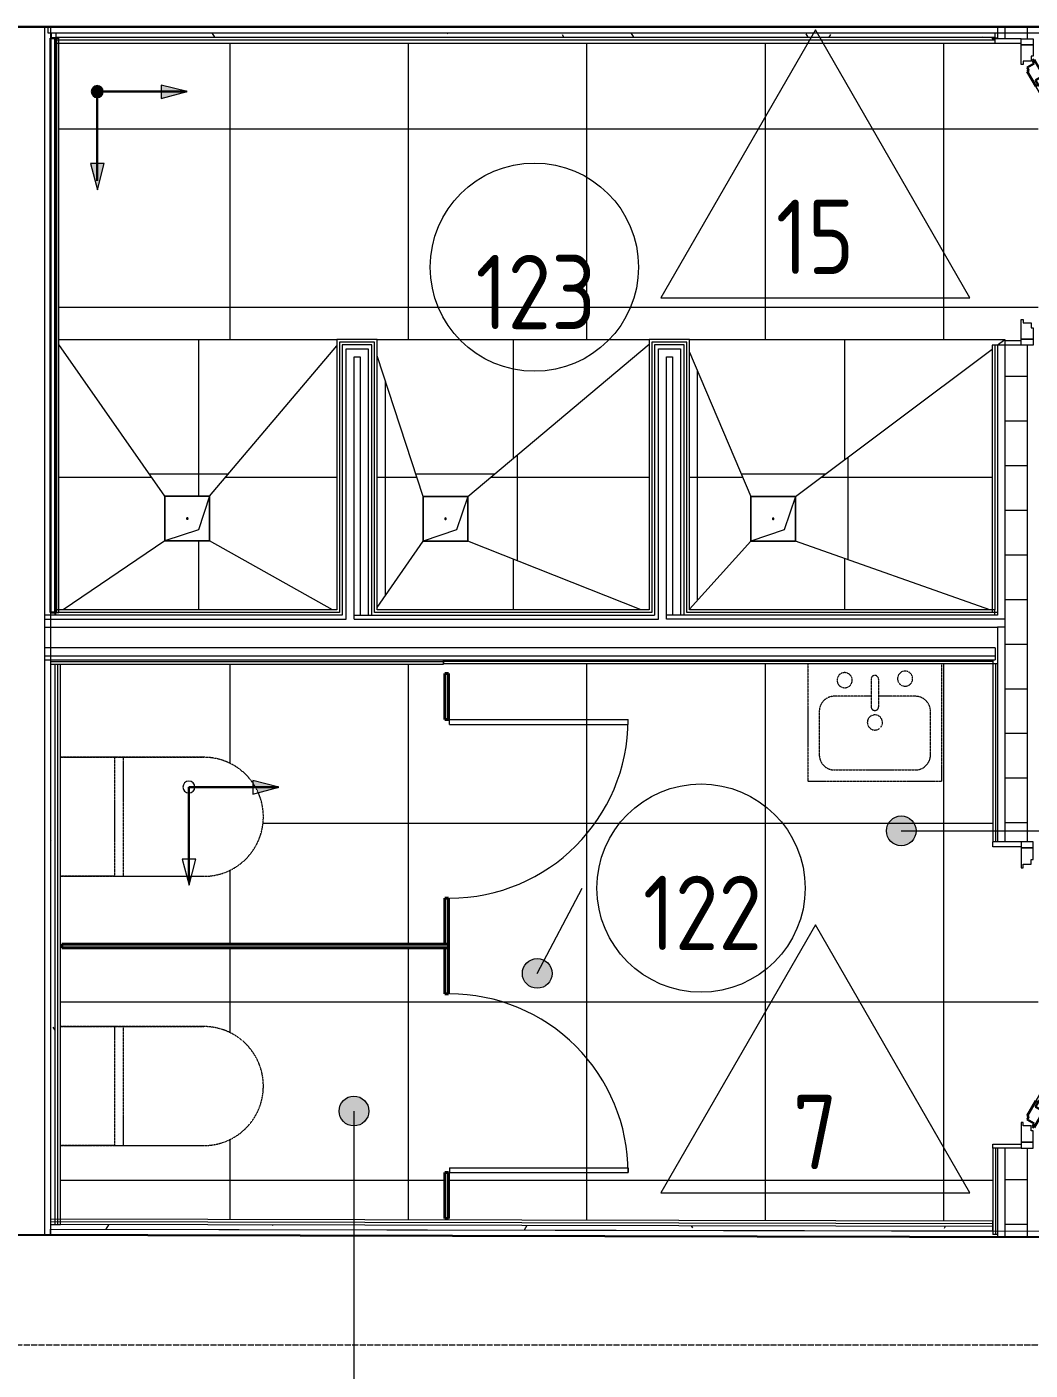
# Model space of a CAD drawing. Header units: millimetres. Extents: x -12447 to 83753, y -46415 to 46712.
# Drawn here: x 24383 to 27755, y 12860 to 17374 of the extents above; entities that cross this region are included whole.
import ezdxf

# ---------------------------------------------------------------- set-up
doc = ezdxf.new("R2010")
doc.units = ezdxf.units.MM
doc.linetypes.add('200_ШТРИХ_ш1п0_6_', pattern=[1.6, 1, -0.6])
doc.linetypes.add('ADSK_Линия сетки', pattern=[25, 20, -2.5, 0, -2.5])
for name, color, linetype, lineweight in [('Двери', 7, 'Continuous', 9), ('Двери открывание', 7, 'Continuous', 9), ('Марки', 7, 'Continuous', 20), ('Марки помещений', 7, 'Continuous', 20), ('Обобщенные модели', 7, 'Continuous', 18), ('Оси', 7, 'Continuous', 9), ('Отметки', 7, 'Continuous', 9), ('Перекрытие', 7, 'Continuous', 18), ('Перекрытие штриховка', 7, 'Continuous', 18), ('Сантехника', 7, 'Continuous', 18), ('Стены внутренние', 7, 'Continuous', 18), ('Стены несущие', 7, 'Continuous', 30), ('Стены отделка', 7, 'Continuous', 30), ('Стены перегородки', 7, 'Continuous', 30), ('Стены штриховка', 7, 'Continuous', 9), ('Узлы', 7, 'Continuous', 18)]:
    doc.layers.add(name, color=color, linetype=linetype, lineweight=lineweight)
doc.layers.add('Линии', color=7, linetype='Continuous', lineweight=9, true_color=0x00a600)
doc.styles.add('GOST Common_1', font='GOST_Common.ttf', dxfattribs={"width": 0.9, "height": 250})
pattern_1 = [(0, (0, 0), (406.4, 101.6), [33.528, -271.272, 33.528, -271.272, -1625.6]), (0, (0, 0), (406.4, 101.6), [-609.6, 33.528, -576.072, 33.528, -271.272, -711.2]), (0, (0, 0), (406.4, 101.6), [-1524, 33.528, -169.672, 33.528, -474.472]), (120, (152.4, 50.8), (-291.18818, 301.15272), [33.528, -271.272, 33.528, -271.272, -1625.6]), (120, (152.4, 50.8), (-291.18818, 301.15272), [-609.6, 33.528, -576.072, 33.528, -271.272, -711.2]), (120, (152.4, 50.8), (-291.18818, 301.15272), [-1524, 33.528, -169.672, 33.528, -474.472]), (240, (203.2, 254), (-115.21182, -402.75272), [33.528, -271.272, 33.528, -271.272, -1625.6]), (240, (203.2, 254), (-115.21182, -402.75272), [-609.6, 33.528, -576.072, 33.528, -271.272, -711.2]), (240, (203.2, 254), (-115.21182, -402.75272), [-1524, 33.528, -169.672, 33.528, -474.472])]

# ---------------------------------------------------------------- blocks, each defined once
blk = doc.blocks.new('GM_Отверстие прямоугольное _в плите_ - Отверстие-1400855-План полов 1-го этажа')
at = {"layer": 'Обобщенные модели'}
for p, q in [((-75, -75), (-75, 75)), ((-75, 75), (75, 75)), ((75, 75), (-75, 75)), ((-75, 75), (-75, -75)), ((-37.5, 37.5), (75, 75)), ((75, 75), (75, -75)), ((75, -75), (75, 75)), ((-75, -75), (-37.5, 37.5)), ((75, -75), (-75, -75)), ((-75, -75), (75, -75))]:
    blk.add_line(p, q, dxfattribs=at)
for start, end in [(360, 180), (180, 360), (60, 165), (300, 360), (195, 270)]:
    blk.add_arc((0, 0), 2.5, start, end, dxfattribs=at)
blk = doc.blocks.new('131_Сантехническая перегородка_Дверь - СД-2-3905253-План полов 1-го этажа')
at = {"layer": 'Двери'}
for p, q in [((739, -8), (755, -8)), ((739, -8), (739, -608)), ((755, -8), (755, -608)), ((739, -608), (755, -608))]:
    blk.add_line(p, q, dxfattribs=at)
at = {"layer": 'Двери открывание'}
blk.add_arc((755, -8), 600, 180, 270, dxfattribs=at)
at = {"layer": 'Обобщенные модели', "lineweight": 40}
for p, q in [((0, 8), (155, 8)), ((0, -4), (0, 8)), ((155, -4), (155, 8)), ((755, 8), (910, 8)), ((755, -4), (755, 8)), ((910, -4), (910, 8)), ((155, -4), (0, -4)), ((910, -4), (755, -4))]:
    blk.add_line(p, q, dxfattribs=at)
blk = doc.blocks.new('131_Сантехническая перегородка - СП-4-3858233-План полов 1-го этажа')
at = {"layer": 'Обобщенные модели', "lineweight": 40}
for p, q in [((0, 8), (1300, 8)), ((0, -4), (0, 8)), ((1300, -4), (1300, 8)), ((1300, -4), (0, -4))]:
    blk.add_line(p, q, dxfattribs=at)
blk = doc.blocks.new('АС_Дверь_Однопольная_Алюминиевая - 1030х2200 алюм ост с мат_плёнкой Д18п-3421869-План полов 1-го этажа')
at = {"layer": 'Двери'}
for p, q in [((-390, -17.5), (-370, -17.5)), ((-390, -57.5), (-390, -17.5)), ((-370, -17.5), (-370, -57.5)), ((-370, -17.5), (-303, -17.5)), ((-370, -57.5), (-370, -17.5)), ((-314.5, -24), (-314.5, -51)), ((-303, -24), (-314.5, -24)), ((-303, -17.5), (-303, -24)), ((553, -17.5), (620, -17.5)), ((553, -24), (553, -17.5)), ((564.5, -24), (553, -24)), ((564.5, -51), (564.5, -24)), ((620, -17.5), (640, -17.5)), ((620, -57.5), (620, -17.5)), ((620, -17.5), (620, -57.5)), ((640, -17.5), (640, -57.5)), ((-370, -57.5), (-390, -57.5)), ((-331, -57.5), (-370, -57.5)), ((-331, -51), (-331, -57.5)), ((-314.5, -51), (-331, -51)), ((500.3, -65.4), (-171.7, -453.4)), ((-161, -472), (511.1, -84)), ((-160.6, -436.6), (480.2, -66.6)), ((511.1, -84), (500.3, -65.4)), ((581, -51), (564.5, -51)), ((581, -57.5), (581, -51)), ((620, -57.5), (581, -57.5)), ((640, -57.5), (620, -57.5)), ((500.2, -101.3), (-140.6, -471.3)), ((-171.7, -453.4), (-161, -472))]:
    blk.add_line(p, q, dxfattribs=at)
at = {"layer": 'Двери', "lineweight": 30}
for p, q in [((480.2, -66.6), (530.5, -37.6)), ((530.5, -37.6), (533.7, -43.2)), ((533.7, -43.2), (543.7, -37.5)), ((543.7, -37.5), (557.2, -60.9)), ((480.2, -66.6), (484.7, -74.4)), ((484.7, -74.4), (500.3, -65.4)), ((511.1, -84), (495.5, -93)), ((570.4, -60.8), (500.2, -101.3)), ((500.3, -65.4), (511.1, -84)), ((557.2, -60.9), (567.1, -55.1)), ((567.1, -55.1), (570.4, -60.8)), ((495.5, -93), (500.2, -101.3)), ((-210.9, -465.6), (-160.6, -436.6)), ((-156.1, -444.4), (-171.7, -453.4)), ((-160.6, -436.6), (-156.1, -444.4)), ((-217.6, -477), (-207.6, -471.2)), ((-204.1, -500.4), (-217.6, -477)), ((-207.6, -471.2), (-210.9, -465.6)), ((-140.6, -471.3), (-210.8, -511.8)), ((-171.7, -453.4), (-161, -472)), ((-161, -472), (-145.4, -463)), ((-145.4, -463), (-140.6, -471.3)), ((-214, -506.1), (-204.1, -500.4)), ((-210.8, -511.8), (-214, -506.1))]:
    blk.add_line(p, q, dxfattribs=at)
blk = doc.blocks.new('АС_Дверь_Однопольная_Алюминиевая - 1030х2200 алюм ост с мат_плёнкой Д18л-V13-План полов 1-го этажа')
at = {"layer": 'Двери'}
for p, q in [((-390, -17.5), (-390, -57.5)), ((-370, -17.5), (-390, -17.5)), ((-370, -57.5), (-370, -17.5)), ((-303, -17.5), (-370, -17.5)), ((-370, -17.5), (-370, -57.5)), ((-314.5, -51), (-314.5, -24)), ((-314.5, -24), (-303, -24)), ((-303, -24), (-303, -17.5)), ((620, -17.5), (553, -17.5)), ((553, -17.5), (553, -24)), ((553, -24), (564.5, -24)), ((564.5, -24), (564.5, -51)), ((640, -17.5), (620, -17.5)), ((620, -17.5), (620, -57.5)), ((620, -57.5), (620, -17.5)), ((640, -57.5), (640, -17.5)), ((-390, -57.5), (-370, -57.5)), ((-370, -57.5), (-331, -57.5)), ((-331, -57.5), (-331, -51)), ((-331, -51), (-314.5, -51)), ((-261.1, -84), (-250.3, -65.4)), ((411, -472), (-261.1, -84)), ((-250.3, -65.4), (421.7, -453.4)), ((410.6, -436.6), (-230.2, -66.6)), ((564.5, -51), (581, -51)), ((581, -51), (581, -57.5)), ((581, -57.5), (620, -57.5)), ((620, -57.5), (640, -57.5)), ((-250.2, -101.3), (390.6, -471.3)), ((421.7, -453.4), (411, -472))]:
    blk.add_line(p, q, dxfattribs=at)
at = {"layer": 'Двери', "lineweight": 30}
for p, q in [((-293.7, -37.5), (-307.2, -60.9)), ((-283.7, -43.2), (-293.7, -37.5)), ((-280.5, -37.6), (-283.7, -43.2)), ((-230.2, -66.6), (-280.5, -37.6)), ((-317.1, -55.1), (-320.4, -60.8)), ((-320.4, -60.8), (-250.2, -101.3)), ((-307.2, -60.9), (-317.1, -55.1)), ((-250.3, -65.4), (-261.1, -84)), ((-261.1, -84), (-245.5, -93)), ((-234.7, -74.4), (-250.3, -65.4)), ((-230.2, -66.6), (-234.7, -74.4)), ((-245.5, -93), (-250.2, -101.3)), ((410.6, -436.6), (406.1, -444.4)), ((406.1, -444.4), (421.7, -453.4)), ((460.9, -465.6), (410.6, -436.6)), ((395.4, -463), (390.6, -471.3)), ((390.6, -471.3), (460.8, -511.8)), ((411, -472), (395.4, -463)), ((421.7, -453.4), (411, -472)), ((454.1, -500.4), (467.6, -477)), ((457.6, -471.2), (460.9, -465.6)), ((467.6, -477), (457.6, -471.2)), ((464, -506.1), (454.1, -500.4)), ((460.8, -511.8), (464, -506.1))]:
    blk.add_line(p, q, dxfattribs=at)
blk = doc.blocks.new('131_Сантехническая перегородка_Дверь - СД-1-3905254-План полов 1-го этажа')
at = {"layer": 'Двери'}
for p, q in [((171, -8), (155, -8)), ((155, -8), (155, -608)), ((171, -8), (171, -608)), ((171, -608), (155, -608))]:
    blk.add_line(p, q, dxfattribs=at)
at = {"layer": 'Двери открывание'}
blk.add_arc((155, -8), 600, 270, 0, dxfattribs=at)
at = {"layer": 'Обобщенные модели', "lineweight": 40}
for p, q in [((0, 8), (155, 8)), ((0, -4), (0, 8)), ((155, -4), (155, 8)), ((755, 8), (910, 8)), ((755, -4), (755, 8)), ((910, -4), (910, 8)), ((155, -4), (0, -4)), ((910, -4), (755, -4))]:
    blk.add_line(p, q, dxfattribs=at)
blk = doc.blocks.new('Sink - Kitchen _11_ - 450 x 400mm-V16-План полов 1-го этажа')
at = {"layer": 'Сантехника', "linetype": '200_ШТРИХ_ш1п0_6_'}
for p, q in [((-209.3, 198.4), (-209.3, -197.7)), ((-209.3, 198.4), (-209.3, -197.7)), ((240.7, -197.7), (240.7, 198.4)), ((240.7, -197.7), (240.7, 198.4)), ((3, 145.2), (3, 53.1)), ((28.4, 145.2), (28.4, 53.1)), ((3, 88), (-120.4, 88)), ((151.8, 88), (28.4, 88)), ((-171.2, 37.2), (-171.2, -108.8)), ((202.6, -108.8), (202.6, 37.2)), ((-120.4, -159.6), (151.8, -159.6)), ((-209.3, -197.7), (240.7, -197.7)), ((-209.3, -197.7), (240.7, -197.7))]:
    blk.add_line(p, q, dxfattribs=at)
for centre, radius, start, end in [((-85.9, 142.1), 25.4, 360, 180), ((-85.9, 142.1), 25.4, 180, 0), ((15.7, 145.2), 12.7, 360, 180), ((117.3, 147.3), 25.4, 360, 180), ((117.3, 147.3), 25.4, 180, 0), ((-120.4, 37.2), 50.8, 90, 180), ((15.7, 53.1), 12.7, 180, 0), ((151.8, 37.2), 50.8, 360, 90), ((15.7, 0), 25.4, 360, 180), ((15.7, 0), 25.4, 180, 0), ((-120.4, -108.8), 50.8, 180, 270), ((151.8, -108.8), 50.8, 270, 0)]:
    blk.add_arc(centre, radius, start, end, dxfattribs=at)
blk = doc.blocks.new('SND_2D_Унитаз1 - 700x400-V17-План полов 1-го этажа')
at = {"layer": 'Сантехника', "linetype": '200_ШТРИХ_ш1п0_6_'}
for p, q in [((-200, 162), (-200, -320)), ((-200, -20), (-200, 162)), ((200, -320), (200, 162)), ((200, 162), (200, -20)), ((-200, -20), (-200, -320)), ((200, -20), (-200, -20)), ((200, -20), (200, -320)), ((-200, -50), (200, -50))]:
    blk.add_line(p, q, dxfattribs=at)
blk.add_arc((0, -320), 200, 180, 360, dxfattribs=at)
blk.add_arc((0, -320), 200, 180, 360, dxfattribs=at)
blk = doc.blocks.new('ADSK_Марка_Помещение_ОдноЗначение - Номер-159740-План полов 1-го этажа')
at = {"layer": 'Марки помещений'}
blk.add_circle((0, 0), 3.5, dxfattribs=at)
blk = doc.blocks.new('ADSK_Марка_ПерекрытиеПол - Экземпляр_Отделка пола-158379-План полов 1-го этажа')
at = {"layer": 'Марки', "color": 1, "true_color": 0xff0000}
for p, q in [((0, 9), (-5.196, 0)), ((5.196, 0), (0, 9)), ((-5.196, 0), (5.196, 0))]:
    blk.add_line(p, q, dxfattribs=at)

msp = doc.modelspace()

# ---------------------------------------------------------------- hatches: boundary and pattern name
at = {"layer": 'Марки помещений'}
h = msp.add_hatch(color=256, dxfattribs=at)
edge = h.paths.add_edge_path()
edge.add_arc((26098.041, 14193.153), 50, 0, 360)
at = {"layer": 'Отметки'}
h = msp.add_hatch(color=256, dxfattribs=at)
edge = h.paths.add_edge_path()
edge.add_arc((27321.855, 14672.161), 50, 0, 360)
h = msp.add_hatch(color=256, dxfattribs=at)
edge = h.paths.add_edge_path()
edge.add_arc((25482.1, 13730.627), 50, 0, 360)
at = {"layer": 'Перекрытие штриховка', "lineweight": 9, "true_color": 0x787878}
h = msp.add_hatch(dxfattribs=at)
h.set_pattern_fill('FP_34', color=8, style=0, pattern_type=2)
h.set_pattern_definition([(0, (10065, 16431.8), (0, 600), []), (90, (10065, 16431.8), (-600, 4e-14), [])])
h.paths.add_polyline_path([(27670.175, 16319.451), (27725, 16319.451), (27725, 16391.451), (27731.5, 16391.451), (27731.5, 16379.951), (27758.5, 16379.951), (27758.5, 16363.451), (27765, 16363.451), (27765, 16319.451), (27782, 16319.451), (27782, 17161.006), (27745.109, 17224.903), (27750.738, 17228.153), (27745.109, 17238.182), (27768.25, 17251.822), (27762.621, 17261.572), (27768.371, 17264.612), (27782, 17241.006), (27782, 17319.451), (27765, 17319.451), (27765, 17275.451), (27758.5, 17275.451), (27758.5, 17258.951), (27731.5, 17258.951), (27731.5, 17247.451), (27725, 17247.451), (27725, 17319.451), (24489.5, 17319.451), (24489.5, 16323.504), (27670, 16323.504), (27670, 16319.451)])
h.paths.add_polyline_path([(24462.5, 17336.951), (24480, 17336.951), (24480, 17354.451), (24462.5, 17354.451)])
h = msp.add_hatch(dxfattribs=at)
h.set_pattern_fill('FP_163', color=8, style=0, pattern_type=2)
h.set_pattern_definition([(0, (24995.07, 15860.2), (0, 600), []), (90, (24995.07, 15860.2), (-599.1, 4e-14), [])])
h.paths.add_polyline_path([(24477.5, 15396.951), (24480, 15398.644), (24480, 15405.951), (24477.5, 15405.927)])
h.paths.add_polyline_path([(24489.5, 15414.951), (24504.086, 15414.951), (24846.754, 15646.951), (24846.754, 15796.951), (24489.5, 16306.393), (24489.5, 15646.951)])
h = msp.add_hatch(dxfattribs=at)
h.set_pattern_fill('FP_164', color=8, style=0, pattern_type=2)
h.set_pattern_definition([(0, (24960, 15872.3), (0, 599.57), []), (90, (24960, 15872.3), (-600, 4e-14), [])])
h.paths.add_polyline_path([(24996.754, 15796.951), (25424.5, 16302.241), (25424.5, 16323.504), (24489.5, 16323.504), (24489.5, 16306.393), (24846.754, 15796.951)])
h = msp.add_hatch(dxfattribs=at)
h.set_pattern_fill('FP_165', color=8, style=0, pattern_type=2)
h.set_pattern_definition([(0, (24986.03, 15860.2), (0, 600), []), (90, (24986.03, 15860.2), (-599.4, 4e-14), [])])
h.paths.add_polyline_path([(25410.406, 15414.951), (25424.5, 15414.951), (25424.5, 16302.241), (24996.754, 15796.951), (24996.754, 15646.951), (25196.029, 15535.186)])
h = msp.add_hatch(dxfattribs=at)
h.set_pattern_fill('FP_160', color=8, style=0, pattern_type=2)
h.set_pattern_definition([(180, (26017.5, 15872.3), (-7e-14, -599.57), []), (270, (26017.5, 15872.3), (600, 4e-14), [])])
h.paths.add_polyline_path([(25714.737, 15796.258), (25864.737, 15796.258), (26474.5, 16308.387), (26474.5, 16323.504), (25560.5, 16323.504), (25560.5, 16268.404), (25695.722, 15854.465)])
h = msp.add_hatch(dxfattribs=at)
h.set_pattern_fill('FP_161', color=8, style=0, pattern_type=2)
h.set_pattern_definition([(180, (26031.17, 15860.2), (-7e-14, -600), []), (270, (26031.17, 15860.2), (599.7, 4e-14), [])])
h.paths.add_polyline_path([(26447.175, 15414.951), (26474.5, 15414.951), (26474.5, 16308.387), (25864.737, 15796.258), (25864.737, 15646.258)])
h = msp.add_hatch(dxfattribs=at)
h.set_pattern_fill('FP_154', color=8, style=0, pattern_type=2)
h.set_pattern_definition([(180, (27131.25, 15872.3), (-7e-14, -599.57), []), (270, (27131.25, 15872.3), (600, 4e-14), [])])
h.paths.add_polyline_path([(26966.112, 15796.069), (27627, 16291.284), (27627, 16304.451), (27645, 16304.772), (27670, 16323.504), (26610.5, 16323.504), (26610.5, 16281.048), (26816.112, 15796.069), (26868.304, 15796.069)])
h = msp.add_hatch(dxfattribs=at)
h.set_pattern_fill('FP_157', color=8, style=0, pattern_type=2)
h.set_pattern_definition([(180, (27142.6, 15860.2), (-7e-14, -600), []), (270, (27142.6, 15860.2), (599.76, 4e-14), [])])
h.paths.add_polyline_path([(27619.141, 15414.951), (27627, 15414.951), (27627, 16291.284), (26966.112, 15796.069), (26966.112, 15646.069), (27286.373, 15532.723)])
h.paths.add_polyline_path([(27644.572, 16304.451), (27670, 16304.451), (27670, 16323.504), (27645, 16304.772)])
h = msp.add_hatch(dxfattribs=at)
h.set_pattern_fill('FP_158', color=8, style=0, pattern_type=2)
h.set_pattern_definition([(180, (26183.7, 15860.2), (-7e-14, -600), []), (270, (26183.7, 15860.2), (596, 4e-14), [])])
h.paths.add_polyline_path([(25560.5, 15423.005), (25714.737, 15646.258), (25714.737, 15796.258), (25560.5, 16268.404), (25560.5, 15599.146)])
h = msp.add_hatch(dxfattribs=at)
h.set_pattern_fill('FP_155', color=8, style=0, pattern_type=2)
h.set_pattern_definition([(180, (27234.4, 15860.2), (-7e-14, -600), []), (270, (27234.4, 15860.2), (597.6, 4e-14), [])])
h.paths.add_polyline_path([(26610.5, 15417.004), (26816.112, 15646.069), (26816.112, 15796.069), (26610.5, 16281.048), (26610.5, 15599.146)])
h = msp.add_hatch(dxfattribs=at)
h.set_pattern_fill('FP_162', color=8, style=0, pattern_type=2)
h.set_pattern_definition([(0, (24960, 15907.63), (0, 598.1), []), (90, (24960, 15907.63), (-600, 4e-14), [])])
h.paths.add_polyline_path([(24477.5, 15396.951), (24480, 15396.951), (24480, 15398.644)])
h.paths.add_polyline_path([(24996.754, 15414.951), (25410.406, 15414.951), (24996.754, 15646.951), (24846.754, 15646.951), (24504.086, 15414.951), (24846.754, 15414.951)])
h = msp.add_hatch(dxfattribs=at)
h.set_pattern_fill('FP_159', color=8, style=0, pattern_type=2)
h.set_pattern_definition([(180, (26017.5, 15907.9), (-7e-14, -598.1), []), (270, (26017.5, 15907.9), (600, 4e-14), [])])
h.paths.add_polyline_path([(25560.5, 15414.951), (26447.175, 15414.951), (25864.737, 15646.258), (25714.737, 15646.258), (25560.5, 15423.005)])
h = msp.add_hatch(dxfattribs=at)
h.set_pattern_fill('FP_156', color=8, style=0, pattern_type=2)
h.set_pattern_definition([(180, (27131.25, 15907.97), (-7e-14, -598.1), []), (270, (27131.25, 15907.97), (600, 4e-14), [])])
h.paths.add_polyline_path([(27636, 15396.951), (27645, 15396.951), (27644.57, 15405.951), (27636, 15405.951), (27636, 15401.631)])
h.paths.add_polyline_path([(27286.373, 15414.951), (27619.141, 15414.951), (26966.112, 15646.069), (26816.112, 15646.069), (26610.5, 15417.004), (26610.5, 15414.951), (26966.112, 15414.951)])
h = msp.add_hatch(dxfattribs=at)
h.set_pattern_fill('FP_47', color=8, style=0, pattern_type=2)
h.set_pattern_definition([(0, (10065, 14097.5), (0, 600), []), (90, (10065, 14097.5), (-600, 4e-14), [])])
h.paths.add_polyline_path([(27630, 13360.384), (27630, 13618.902), (27725, 13618.902), (27725, 13692.355), (27731.5, 13692.355), (27731.5, 13680.855), (27758.5, 13680.855), (27758.5, 13664.355), (27765, 13664.355), (27765, 13618.902), (27782, 13618.902), (27782, 13698.8), (27768.25, 13674.984), (27762.621, 13678.234), (27768.25, 13688.263), (27745.109, 13701.903), (27750.738, 13711.653), (27745.109, 13714.903), (27782, 13778.8), (27782, 14618.902), (27765, 14618.902), (27765, 14576.355), (27758.5, 14576.355), (27758.5, 14559.855), (27731.5, 14559.855), (27731.5, 14548.355), (27725, 14548.355), (27724.585, 14618.902), (27630, 14618.902), (27630, 15234.951), (27458.1, 15234.951), (27458.1, 14838.851), (27008.1, 14838.851), (27008.1, 15234.951), (25783, 15234.951), (25782.5, 15231.951), (24495.5, 15231.951), (24495.5, 14919.451), (24977.5, 14919.451), (25025.363, 14913.639), (25070.445, 14896.542), (25110.125, 14869.153), (25142.097, 14833.064), (25164.503, 14790.372), (25176.042, 14743.558), (25176.042, 14695.344), (25164.503, 14648.53), (25142.097, 14605.838), (25110.125, 14569.749), (25070.445, 14542.36), (25025.363, 14525.263), (24977.5, 14519.451), (24495.5, 14519.451), (24495.5, 14014.451), (24977.5, 14014.451), (25025.363, 14008.639), (25070.445, 13991.542), (25110.125, 13964.153), (25142.097, 13928.064), (25164.503, 13885.372), (25176.042, 13838.558), (25176.042, 13790.344), (25164.503, 13743.53), (25142.097, 13700.838), (25110.125, 13664.749), (25070.445, 13637.36), (25025.363, 13620.263), (24977.5, 13614.451), (24495.5, 13614.451), (24495.5, 13366.76), (27286.373, 13361.083)])
h.paths.add_polyline_path([(25799.5, 13369.108), (25787.5, 13369.108), (25787.5, 13524.108), (25799.5, 13524.108), (25799.5, 13440.704)])
h.paths.add_polyline_path([(25787.5, 14124.108), (25787.5, 14279.108), (24499.5, 14279.108), (24499.5, 14291.108), (25787.5, 14291.108), (25787.5, 14446.108), (25799.5, 14446.108), (25799.5, 14124.108)])
h.paths.add_polyline_path([(25787.5, 15046.108), (25787.5, 15201.108), (25799.5, 15201.108), (25799.5, 15046.108)])
at = {"layer": 'Стены внутренние', "lineweight": 9}
h = msp.add_hatch(dxfattribs=at)
h.set_pattern_fill('FP_6', color=256, style=0, pattern_type=2)
h.set_pattern_definition(pattern_1)
h.paths.add_polyline_path([(27286.373, 17339.451), (27636, 17339.451), (27636, 17354.451), (24480, 17354.451), (24480, 17339.451), (26469, 17339.451)])
h = msp.add_hatch(dxfattribs=at)
h.set_pattern_fill('FP_4', color=256, style=0, pattern_type=2)
h.set_pattern_definition([(0, (0, 0), (0, 150), []), (90, (0, 0), (-150, 9e-15), [])])
h.paths.add_polyline_path([(27745, 13327.15), (27745, 13605.355), (27670, 13605.355), (27670, 13327.303), (27739.548, 13327.161)])
h.paths.add_polyline_path([(27745, 14635.355), (27745, 16304.451), (27670, 16304.451), (27670, 14635.355), (27725, 14635.355)])
h.paths.add_polyline_path([(27745, 17334.451), (27745, 17354.451), (27670, 17354.451), (27670, 17334.451), (27725, 17334.451)])
h = msp.add_hatch(dxfattribs=at)
h.set_pattern_fill('FP_6', color=256, style=0, pattern_type=2)
h.set_pattern_definition(pattern_1)
h.paths.add_polyline_path([(24462.5, 13348.827), (24462.662, 13348.827), (24462.699, 13366.827), (24477.5, 13366.827), (24477.5, 15231.951), (24462.5, 15231.951), (24462.5, 13351.384)])
h = msp.add_hatch(dxfattribs=at)
h.set_pattern_fill('FP_6', color=256, style=0, pattern_type=2)
h.set_pattern_definition(pattern_1)
h.paths.add_polyline_path([(27630, 13327.384), (27630, 13342.384), (24462.662, 13348.827), (24462.632, 13333.829), (27286.373, 13328.083)])
at = {"layer": 'Узлы', "true_color": 0xff0000}
for points in [[(24619, 17136.951), (24624.176, 17137.632), (24629, 17139.63), (24633.142, 17142.809), (24636.321, 17146.951), (24638.319, 17151.775), (24639, 17156.951), (24638.319, 17162.127), (24636.321, 17166.951), (24633.142, 17171.093), (24629, 17174.271), (24624.176, 17176.269), (24619, 17176.951), (24613.824, 17176.269), (24609, 17174.271), (24604.858, 17171.093), (24601.679, 17166.951), (24599.681, 17162.127), (24599, 17156.951), (24599.681, 17151.775), (24601.679, 17146.951), (24604.858, 17142.809), (24609, 17139.63), (24613.824, 17137.632)], [(24833.651, 17133.326), (24921.821, 17156.951), (24833.651, 17178.934)], [(24620.239, 16826.736), (24642.223, 16914.906), (24596.614, 16914.906), (24607.108, 16875.744)], [(25159.181, 14800.512), (25229.864, 14819.451), (25141.693, 14841.434), (25142.097, 14833.064)], [(24928.282, 14489.236), (24935.815, 14519.451), (24920.186, 14519.451), (24921.992, 14512.711)]]:
    msp.add_hatch(color=1, dxfattribs=at).paths.add_polyline_path(points)

# ---------------------------------------------------------------- linework, layer by layer
at = {"layer": 'Линии', "color": 1, "lineweight": 30, "true_color": 0xff0000}
for p, q in [((24619, 17156.951), (24919, 17156.951)), ((24619, 17156.951), (24619, 16856.951)), ((24927.042, 14819.451), (25227.042, 14819.451)), ((24927.042, 14819.451), (24927.042, 14519.451))]:
    msp.add_line(p, q, dxfattribs=at)
at = {"layer": 'Линии', "color": 1, "lineweight": 18, "true_color": 0xff0000}
for p, q in [((24921.821, 17156.951), (24833.651, 17178.934)), ((24833.651, 17178.934), (24833.651, 17133.326)), ((24833.651, 17133.326), (24921.821, 17156.951)), ((24596.614, 16914.906), (24620.239, 16826.736)), ((24642.223, 16914.906), (24596.614, 16914.906)), ((24620.239, 16826.736), (24642.223, 16914.906)), ((25229.864, 14819.451), (25141.693, 14841.434)), ((25141.693, 14841.434), (25141.693, 14795.826)), ((25141.693, 14795.826), (25229.864, 14819.451)), ((24904.657, 14577.406), (24928.282, 14489.236)), ((24950.265, 14577.406), (24904.657, 14577.406)), ((24928.282, 14489.236), (24950.265, 14577.406))]:
    msp.add_line(p, q, dxfattribs=at)
for centre, start, end in [((24619, 17156.951), 0, 180), ((24619, 17156.951), 180, 0), ((24927.042, 14819.451), 0, 180), ((24927.042, 14819.451), 180, 0)]:
    msp.add_arc(centre, 20, start, end, dxfattribs=at)
at = {"layer": 'Марки помещений'}
msp.add_line((26098.041, 14193.153), (26248.633, 14479.891), dxfattribs=at)
msp.add_circle((26098.041, 14193.153), 50, dxfattribs=at)
at = {"layer": 'Оси', "linetype": 'ADSK_Линия сетки'}
msp.add_line((-11646.57, 12945), (56004.853, 12945), dxfattribs=at)
at = {"layer": 'Отметки', "lineweight": 20}
for p, q in [((27321.855, 14672.161), (28545.789, 14672.161)), ((25482.1, 13730.627), (25482.1, 12382.291))]:
    msp.add_line(p, q, dxfattribs=at)
at = {"layer": 'Отметки'}
for centre in [(27321.855, 14672.161), (25482.1, 13730.627)]:
    msp.add_circle(centre, 50, dxfattribs=at)
at = {"layer": 'Перекрытие'}
for p, q in [((27636, 17319.451), (27725, 17319.451)), ((24489.5, 16323.504), (25424.5, 16323.504)), ((24846.754, 15796.951), (24489.5, 16306.393)), ((24996.754, 15796.951), (25424.5, 16302.241)), ((25560.5, 16323.504), (26474.5, 16323.504)), ((25864.737, 15796.258), (26474.5, 16308.387)), ((26610.5, 16323.504), (27670, 16323.504)), ((27644.572, 16304.451), (27670, 16323.504)), ((27670, 16323.504), (27670, 16304.451)), ((27725, 16319.451), (27670, 16319.451)), ((25714.737, 15796.258), (25560.5, 16268.404)), ((26610.5, 16281.048), (26816.112, 15796.069)), ((26966.112, 15796.069), (27627.131, 16291.382)), ((24846.754, 15646.951), (24504.086, 15414.951)), ((25410.406, 15414.951), (24996.754, 15646.951)), ((25560.421, 15422.89), (25714.737, 15646.258)), ((26447.175, 15414.951), (25864.737, 15646.258)), ((26610.48, 15416.981), (26816.112, 15646.069)), ((27619.141, 15414.951), (26966.112, 15646.069)), ((24477.5, 15396.951), (24477.5, 15405.951)), ((24480, 15398.644), (24477.5, 15396.951)), ((27630, 14618.902), (27630, 14635.355)), ((27725, 14618.902), (27630, 14618.902)), ((27630, 13605.355), (27630, 13618.902)), ((27630, 13618.902), (27725, 13618.902))]:
    msp.add_line(p, q, dxfattribs=at)
at = {"layer": 'Стены несущие'}
for p, q in [((17812.397, 17374.451), (30745, 17374.451)), ((24462.5, 17336.951), (24462.5, 15405.951)), ((24462.5, 17336.951), (24477.5, 17336.951)), ((24477.5, 15405.951), (24477.5, 17336.951)), ((24462.5, 15405.951), (24477.5, 15405.951)), ((32595, 13297.284), (16010.951, 13331.02))]:
    msp.add_line(p, q, dxfattribs=at)
at = {"layer": 'Стены отделка', "lineweight": 9}
for p, q in [((24452.5, 17374.451), (24452.5, 17354.451)), ((24452.5, 17354.451), (32420, 17354.451)), ((24462.5, 17374.451), (24462.5, 13314.112)), ((24477.5, 17336.951), (24489.5, 17336.951)), ((24480, 17354.451), (24480, 17319.451)), ((24489.5, 15405.951), (24489.5, 17336.951)), ((27627, 17336.951), (27627, 17334.451)), ((27645, 17336.951), (27627, 17336.951)), ((27636, 17354.451), (27636, 17319.451)), ((27645, 17374.451), (27645, 17336.951)), ((24480, 17319.451), (27636, 17319.451)), ((27725, 17334.451), (27627, 17334.451)), ((25560.5, 16323.504), (25424.5, 16323.504)), ((25424.5, 16323.504), (25424.5, 15414.951)), ((25542.5, 16305.504), (25442.5, 16305.504)), ((25442.5, 16305.504), (25442.5, 15396.951)), ((25542.5, 15396.951), (25542.5, 16305.504)), ((25560.5, 15414.951), (25560.5, 16323.504)), ((26610.5, 16323.504), (26474.5, 16323.504)), ((26474.5, 16323.504), (26474.5, 15414.951)), ((26592.5, 16305.504), (26492.5, 16305.504)), ((26492.5, 16305.504), (26492.5, 15396.951)), ((26592.5, 15396.951), (26592.5, 16305.504)), ((26610.5, 15414.951), (26610.5, 16323.504)), ((27725, 16304.451), (27627, 16304.451)), ((27627, 16304.451), (27627, 15405.951)), ((25482.5, 16265.504), (25502.5, 16265.504)), ((25482.5, 15396.951), (25482.5, 16265.504)), ((25502.5, 16265.504), (25502.5, 15396.951)), ((26532.5, 16265.504), (26552.5, 16265.504)), ((26532.5, 15396.951), (26532.5, 16265.504)), ((26552.5, 16265.504), (26552.5, 15396.951)), ((25442.5, 15396.951), (24442.5, 15396.951)), ((24477.5, 15405.951), (24489.5, 15405.951)), ((25424.5, 15414.951), (24480, 15414.951)), ((24480, 15396.951), (24480, 15414.951)), ((25482.5, 15396.951), (26492.5, 15396.951)), ((26474.5, 15414.951), (25560.5, 15414.951)), ((27645, 15396.951), (26532.5, 15396.951)), ((27636, 15414.951), (26610.5, 15414.951)), ((27636, 15396.951), (27636, 15414.951)), ((27645, 15405.951), (27636, 15405.951)), ((27645, 15405.951), (27645, 15396.951)), ((24442.5, 15356.951), (27645, 15356.951)), ((27645, 15356.951), (27645, 15234.951)), ((27637.5, 15286.951), (24442.5, 15286.951)), ((27637.5, 15286.951), (27637.5, 15246.951)), ((24442.5, 15246.951), (27637.5, 15246.951)), ((24462.5, 15231.951), (25782.5, 15231.951)), ((24495.5, 13348.827), (24495.5, 15231.951)), ((25782.5, 15246.951), (25782.5, 15231.951)), ((25783, 15234.951), (25783, 15246.951)), ((25783, 15234.951), (27645, 15234.951)), ((27630, 15246.951), (27630, 14635.355)), ((27725, 14635.355), (27630, 14635.355)), ((27725, 13605.355), (27630, 13605.355)), ((27630, 13605.355), (27630, 13315.355)), ((24462.632, 13333.827), (24462.699, 13366.827)), ((27630.068, 13360.384), (24462.699, 13366.827)), ((24461.453, 13313.829), (24461.494, 13333.829)), ((24461.494, 13333.829), (28777.623, 13325.049)), ((24462.5, 13348.827), (24495.5, 13348.827)), ((24462.632, 13333.827), (27630.001, 13327.384)), ((27630.001, 13327.384), (27630.068, 13360.384)), ((24442.5, 13314.112), (24462.5, 13314.112)), ((28777.582, 13305.049), (24461.453, 13313.829)), ((27645, 13315.355), (27630, 13315.355)), ((27645, 13315.355), (27645, 13305.355)), ((27770, 13305.355), (27645, 13305.355))]:
    msp.add_line(p, q, dxfattribs=at)
at = {"layer": 'Стены перегородки', "lineweight": 18}
for p, q in [((24442.5, 13314.112), (24442.5, 17374.451)), ((24322.5, 13314.112), (24442.5, 13314.112))]:
    msp.add_line(p, q, dxfattribs=at)
at = {"layer": 'Стены штриховка'}
for p, q in [((24480, 17339.451), (27636, 17339.451)), ((24483.5, 15405.951), (24483.5, 17336.951)), ((27645, 17336.951), (27645, 17334.451)), ((27670, 17374.451), (27670, 17334.451)), ((27745, 17374.451), (27745, 17334.451)), ((24480, 17330.451), (27636, 17330.451)), ((25551.5, 16314.504), (25433.5, 16314.504)), ((25433.5, 16314.504), (25433.5, 15405.951)), ((25551.5, 15405.951), (25551.5, 16314.504)), ((26601.5, 16314.504), (26483.5, 16314.504)), ((26483.5, 16314.504), (26483.5, 15405.951)), ((26601.5, 15405.951), (26601.5, 16314.504)), ((27636, 16304.451), (27636, 15414.951)), ((27645, 16304.451), (27645, 15405.951)), ((27670, 16304.451), (27670, 14635.355)), ((27745, 16304.451), (27745, 14635.355)), ((25455.5, 16292.504), (25529.5, 16292.504)), ((25455.5, 15383.951), (25455.5, 16292.504)), ((25529.5, 16292.504), (25529.5, 15396.951)), ((26505.5, 16292.504), (26579.5, 16292.504)), ((26505.5, 15383.951), (26505.5, 16292.504)), ((26579.5, 16292.504), (26579.5, 15396.951)), ((25433.5, 15405.951), (24489.5, 15405.951)), ((25482.5, 15383.951), (25482.5, 15396.951)), ((26483.5, 15405.951), (25551.5, 15405.951)), ((26532.5, 15383.951), (26532.5, 15396.951)), ((27636, 15405.951), (26601.5, 15405.951)), ((24442.5, 15383.951), (25455.5, 15383.951)), ((25482.5, 15383.951), (26505.5, 15383.951)), ((27670, 15383.951), (26532.5, 15383.951)), ((27670, 15356.951), (27645, 15356.951)), ((24442.5, 15259.951), (27637.5, 15259.951)), ((24462.5, 15240.951), (25782.5, 15240.951)), ((24477.5, 13348.827), (24477.5, 15231.951)), ((24486.5, 13348.827), (24486.5, 15231.951)), ((27630, 15240.951), (25783, 15240.951)), ((27639, 15234.951), (27639, 14635.355)), ((27645, 15234.951), (27645, 14635.355)), ((27639, 13605.355), (27639, 13315.355)), ((27645, 13605.355), (27645, 13315.355)), ((27670, 13605.355), (27670, 13305.355)), ((27745, 13605.355), (27745, 13305.355)), ((27630.031, 13342.384), (24462.662, 13348.827)), ((27630.05, 13351.384), (24462.68, 13357.827))]:
    msp.add_line(p, q, dxfattribs=at)

# ---------------------------------------------------------------- block references
at = {"layer": 'Двери', "rotation": 90}
for name, p in [('АС_Дверь_Однопольная_Алюминиевая - 1030х2200 алюм ост с мат_плёнкой Д18п-3421869-План полов 1-го этажа', (27707.5, 16694.451)), ('АС_Дверь_Однопольная_Алюминиевая - 1030х2200 алюм ост с мат_плёнкой Д18л-V13-План полов 1-го этажа', (27707.5, 13995.355))]:
    msp.add_blockref(name, p, dxfattribs=at)
at = {"layer": 'Марки', "color": 1, "true_color": 0xff0000, "xscale": 99.99999999999993, "yscale": 99.99999999999993, "zscale": 99.99999999999993}
for p in [(27033.144, 16464.242), (27033.144, 13455.836)]:
    msp.add_blockref('ADSK_Марка_ПерекрытиеПол - Экземпляр_Отделка пола-158379-План полов 1-го этажа', p, dxfattribs=at)
at = {"layer": 'Марки помещений', "xscale": 99.99999999999993, "yscale": 99.99999999999993, "zscale": 99.99999999999993}
for p in [(26088.494, 16566.811), (26648.633, 14479.891)]:
    msp.add_blockref('ADSK_Марка_Помещение_ОдноЗначение - Номер-159740-План полов 1-го этажа', p, dxfattribs=at)
at = {"layer": 'Обобщенные модели', "rotation": 180}
for p in [(24921.754, 15721.951), (25789.737, 15721.258), (26891.112, 15721.069)]:
    msp.add_blockref('GM_Отверстие прямоугольное _в плите_ - Отверстие-1400855-План полов 1-го этажа', p, dxfattribs=at)
at = {"layer": 'Обобщенные модели', "lineweight": 40, "rotation": 89.99999999997657}
for name, p in [('131_Сантехническая перегородка_Дверь - СД-2-3905253-План полов 1-го этажа', (25795.5, 14291.108)), ('131_Сантехническая перегородка_Дверь - СД-1-3905254-План полов 1-го этажа', (25795.5, 13369.108))]:
    msp.add_blockref(name, p, dxfattribs=at)
at = {"layer": 'Обобщенные модели', "lineweight": 40}
msp.add_blockref('131_Сантехническая перегородка - СП-4-3858233-План полов 1-го этажа', (24499.5, 14283.108), dxfattribs=at)
at = {"layer": 'Сантехника', "linetype": '200_ШТРИХ_ш1п0_6_'}
msp.add_blockref('Sink - Kitchen _11_ - 450 x 400mm-V16-План полов 1-го этажа', (27217.411, 15036.506), dxfattribs=at)
at = {"layer": 'Сантехника', "linetype": '200_ШТРИХ_ш1п0_6_', "rotation": 89.99999999999889}
for p in [(24657.5, 14719.451), (24657.5, 13814.451)]:
    msp.add_blockref('SND_2D_Унитаз1 - 700x400-V17-План полов 1-го этажа', p, dxfattribs=at)

# ---------------------------------------------------------------- texts
at = {"layer": 'Марки', "color": 1, "lineweight": 9, "true_color": 0xff0000, "char_height": 250, "attachment_point": 5, "line_spacing_factor": 1.022766, "style": 'GOST Common_1'}
for s, insert, width in [('\\pxqc,t1.44,2.88,4.32,5.76,7.2,8.64,10.08,11.52,12.96,14.4,15.84,17.28,18.72,20.16,21.6,23.04,24.48,25.92,27.36,28.8,30.24,31.68,33.12,34.56,36,37.44,38.88,40.32,41.76,43.2,44.64,46.08;{15}', (27032.112, 16668.668), 279.9), ('\\pxqc,t1.44,2.88,4.32,5.76,7.2,8.64,10.08,11.52,12.96,14.4,15.84,17.28,18.72,20.16,21.6,23.04,24.48,25.92,27.36,28.8,30.24,31.68,33.12,34.56,36,37.44,38.88,40.32,41.76,43.2,44.64,46.08;{7}', (27032.562, 13660.262), 166.5)]:
    msp.add_mtext(s, dxfattribs=dict(at, insert=insert, width=width))
at = {"layer": 'Марки помещений', "lineweight": 9, "char_height": 250, "width": 441, "attachment_point": 5, "line_spacing_factor": 1.022766, "style": 'GOST Common_1'}
for s, insert in [('\\pxqc,t1.8,3.6,5.4,7.2,9,10.8,12.6,14.4,16.2,18,19.8,21.6,23.4,25.2,27,28.8,30.6,32.4,34.2,36,37.8,39.6,41.4,43.2,45,46.8,48.6,50.4,52.2,54,55.8,57.6;{123}', (26093.437, 16483.23)), ('\\pxqc,t1.8,3.6,5.4,7.2,9,10.8,12.6,14.4,16.2,18,19.8,21.6,23.4,25.2,27,28.8,30.6,32.4,34.2,36,37.8,39.6,41.4,43.2,45,46.8,48.6,50.4,52.2,54,55.8,57.6;{122}', (26653.576, 14396.309))]:
    msp.add_mtext(s, dxfattribs=dict(at, insert=insert))

doc.saveas('drawing.dxf')
